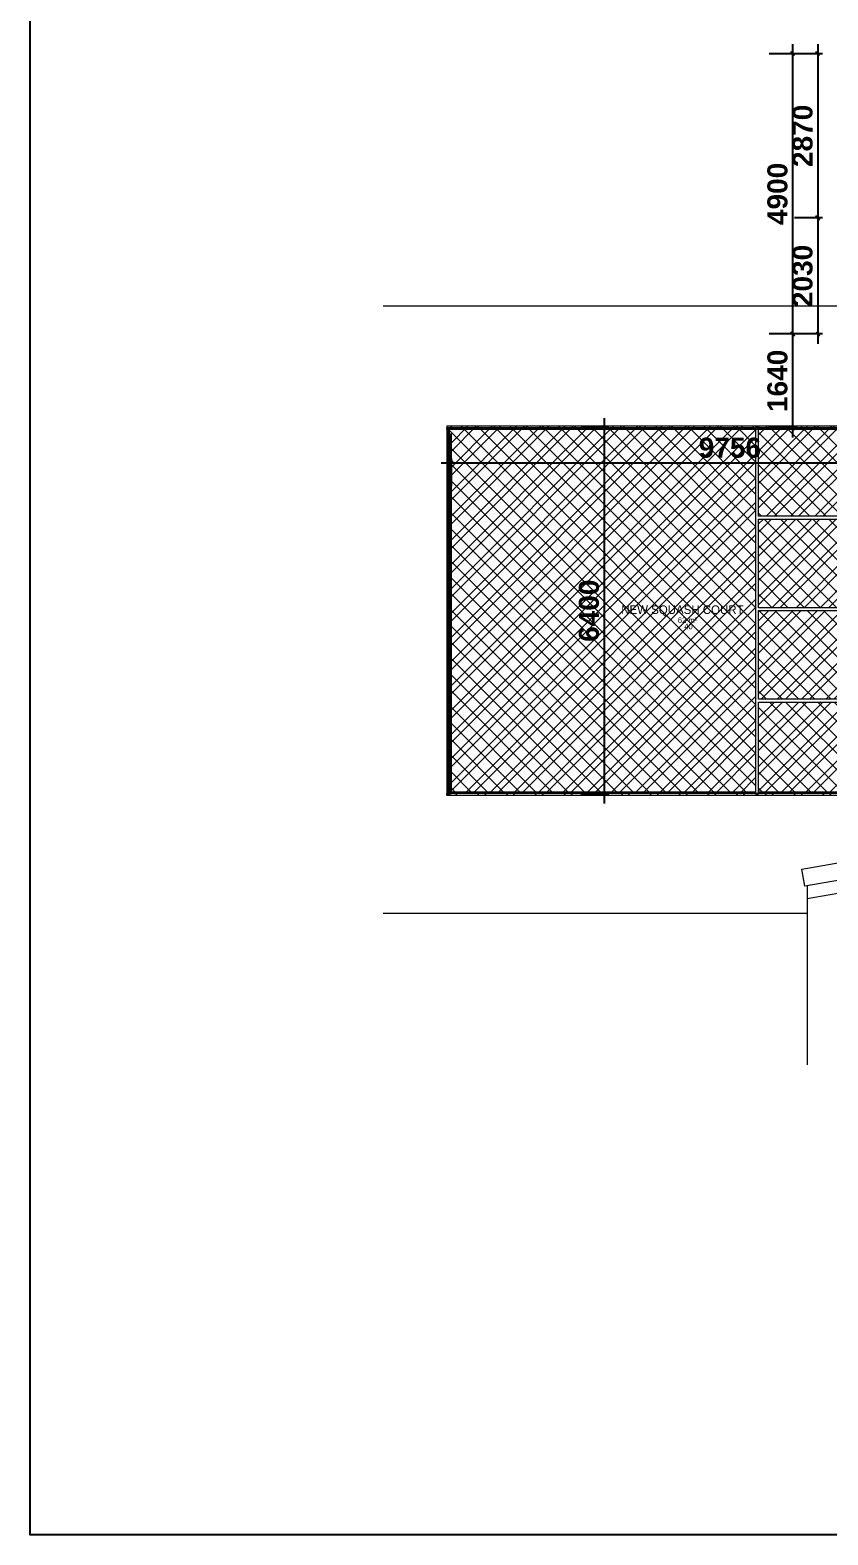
# Model space of a CAD drawing. Header units: inches. Extents: x 22 to 382261, y 22 to 371281.
# Drawn here: x 83902 to 97856, y 193718 to 220037 of the extents above; entities that cross this region are included whole.
import ezdxf

# ---------------------------------------------------------------- set-up
doc = ezdxf.new("R2010")
doc.units = ezdxf.units.IN
doc.header["$MEASUREMENT"] = 0
for name, color, linetype, lineweight in [('A-ANNO-DIMS', 211, 'Continuous', 9), ('A-AREA', 32, 'Continuous', 9), ('A-AREA-IDEN', 2, 'Continuous', 9), ('A-FLOR', 192, 'Continuous', 9), ('A-FLOR-PATT', 8, 'Continuous', 9), ('A-GLAZ-CURT', 52, 'Continuous', 9), ('Q-CASE', 31, 'Continuous', 9)]:
    doc.layers.add(name, color=color, linetype=linetype, lineweight=lineweight)
doc.styles.add('Arial_B', font='arialbd.ttf', dxfattribs={"height": 350.793651})
doc.styles.add('Century Gothic', font='GOTHIC.TTF', dxfattribs={"height": 255})
doc.styles.add('Gill Sans MT', font='GIL_____.TTF', dxfattribs={"height": 262.5})
doc.dimstyles.new('2', dxfattribs={"dimscale": 304.8, "dimtxt": 346.888196, "dimasz": 0.221354, "dimexe": 1.338583, "dimexo": 0.0625, "dimgap": 0.278871, "dimtad": 1, "dimdec": 0, "dimzin": 0, "dimdsep": 46, "dimtxsty": 'Arial_B', "dimblk1": 'OBLIQUE', "dimblk2": 'OBLIQUE', "dimsah": 1, "dimcen": 0.09, "dimdle": 0.557743, "dimazin": 0, "dimtfac": 1, "dimtdec": 4, "dimtix": 1, "dimtmove": 0, "dimatfit": 3, "dimfxl": 0.557743, "dimfxlon": 1, "dimtvp": 1, "dimtolj": 1, "dimtzin": 0, "dimarcsym": 2})

# ---------------------------------------------------------------- blocks, each defined once
blk = doc.blocks.new('Casework 4 - Casework 4-487880-01-GROUND FLOOR DIM- PART A')
at = {"layer": 'Q-CASE'}
for p, q in [((-20232, -3653), (-20034, -3653)), ((-31011, -7260), (-21706, -5618)), ((-21637, -5915), (-30958, -7560)), ((-30958, -7560), (-31011, -7260))]:
    blk.add_line(p, q, dxfattribs=at)
for radius, start, end in [(2046, 286.2519, 360), (2351, 285.833, 356.8875)]:
    blk.add_arc((-22279, -3653), radius, start, end, dxfattribs=at)
blk = doc.blocks.new('Casework 25 - Casework 8-692442-01-GROUND FLOOR DIM- PART A')
at = {"layer": 'Q-CASE'}
for p, q in [((2883, 5023), (2881, 5023)), ((2881, -1272), (2881, 5023)), ((2883, 5023), (2883, -1272)), ((8261, 5138), (8211, 5138)), ((8211, 5138), (8211, 5128)), ((8211, 5128), (8211, 5103)), ((8211, 5103), (8211, -1272)), ((8261, 5128), (8261, 5138)), ((8261, 5103), (8261, 5128)), ((8261, 3581), (8261, 5103)), ((9911, 3581), (8261, 3581)), ((8261, 1981), (8261, 3531)), ((8261, 3531), (9861, 3531)), ((9861, 3531), (9861, 1981)), ((9911, 1981), (9911, 3581)), ((9861, 1981), (8261, 1981)), ((8261, 381), (8261, 1931)), ((8261, 1931), (9861, 1931)), ((9861, 1931), (9861, 381)), ((12542, 1981), (9911, 1981)), ((9911, 381), (9911, 1931)), ((9911, 1931), (12542, 1931)), ((12542, 1931), (12542, 1981)), ((9861, 381), (8261, 381)), ((8261, -1272), (8261, 331)), ((8261, 331), (9911, 331)), ((9911, 331), (9911, 381)), ((2881, -1277), (2881, -1272)), ((2883, -1277), (2881, -1277)), ((2883, -1272), (2883, -1277)), ((8211, -1272), (8211, -1277)), ((8211, -1277), (8261, -1277)), ((8261, -1277), (8261, -1272))]:
    blk.add_line(p, q, dxfattribs=at)
blk = doc.blocks.new('System Panel - Glazed-655803-01-GROUND FLOOR DIM- PART A')
at = {"layer": 'A-GLAZ-CURT'}
h = blk.add_hatch(dxfattribs=at)
h.set_pattern_fill('FP_12', color=256, style=0, pattern_type=2)
h.set_pattern_definition([(135, (-2778.8, 37151.2), (-251.4472, -251.4472), []), (135, (-3159.8, 37151.2), (-251.4472, -251.4472), [])])
h.paths.add_polyline_path([(3187.5, -24.5), (-3187.5, -24.5), (-3187.5, -49.5), (3187.5, -49.5)])
at = {"layer": 'A-GLAZ-CURT', "lineweight": 18}
for p, q in [((3187.5, -24.5), (-3187.5, -24.5)), ((-3187.5, -24.5), (-3187.5, -49.5)), ((-3187.5, -49.5), (3187.5, -49.5)), ((3187.5, -49.5), (3187.5, -24.5))]:
    blk.add_line(p, q, dxfattribs=at)
at = {"layer": 'A-GLAZ-CURT'}
for p, q in [((-3187.5, -49.5), (-3187.5, -24.5)), ((3163, -24.5), (-3187.5, -24.5)), ((-3187.5, -49.5), (3163, -49.5)), ((3187.5, -24.5), (3163, -24.5)), ((3163, -49.5), (3187.5, -49.5)), ((3187.5, -24.5), (3187.5, -49.5))]:
    blk.add_line(p, q, dxfattribs=at)
blk = doc.blocks.new('System Panel - Glazed-836453-01-GROUND FLOOR DIM- PART A')
at = {"layer": 'A-GLAZ-CURT'}
h = blk.add_hatch(dxfattribs=at)
h.set_pattern_fill('FP_13', color=256, style=0, pattern_type=2)
h.set_pattern_definition([(225, (-32303.7, -5917.3), (251.4472, -251.4472), []), (225, (-32303.7, -6298.3), (251.4472, -251.4472), [])])
h.paths.add_polyline_path([(-4920, 49.5), (-4920, 24.5), (4920, 24.5), (4920, 49.5), (-4121.533824, 49.5)])
at = {"layer": 'A-GLAZ-CURT', "lineweight": 18}
for p, q in [((4920, 49.5), (-4920, 49.5)), ((-4920, 49.5), (-4920, 24.5)), ((-4920, 24.5), (4920, 24.5)), ((4920, 24.5), (4920, 49.5))]:
    blk.add_line(p, q, dxfattribs=at)
at = {"layer": 'A-GLAZ-CURT'}
for p, q in [((-4920, 24.5), (-4920, 49.5)), ((4920, 49.5), (-4920, 49.5)), ((-4920, 24.5), (-4916.5, 24.5)), ((-4916.5, 24.5), (-4904.5, 24.5)), ((-4904.5, 24.5), (-532.5, 24.5)), ((-482.655521, 24.5), (4845.5, 24.5)), ((4847.5, 24.5), (4872, 24.5)), ((4872, 24.5), (4897, 24.5)), ((4897, 24.5), (4920, 24.5)), ((4920, 49.5), (4920, 24.5))]:
    blk.add_line(p, q, dxfattribs=at)
blk = doc.blocks.new('System Panel - Glazed-836405-01-GROUND FLOOR DIM- PART A')
at = {"layer": 'A-GLAZ-CURT'}
h = blk.add_hatch(dxfattribs=at)
h.set_pattern_fill('FP_14', color=256, style=0, pattern_type=2)
h.set_pattern_definition([(225, (-32308.45, 482.7), (251.4472, -251.4472), []), (225, (-32308.45, 101.7), (251.4472, -251.4472), [])])
h.paths.add_polyline_path([(-4915, 49), (-4915, 24), (4915, 24), (4915, 49), (-4126, 49)])
at = {"layer": 'A-GLAZ-CURT', "lineweight": 18}
for p, q in [((4915, 49), (-4915, 49)), ((-4915, 49), (-4915, 24)), ((-4915, 24), (4915, 24)), ((4915, 24), (4915, 49))]:
    blk.add_line(p, q, dxfattribs=at)
at = {"layer": 'A-GLAZ-CURT'}
for p, q in [((-537, 49), (-4909, 49)), ((-4909, 24), (-537, 24)), ((-488, 24), (4915, 24)), ((4915, 49), (-487, 49)), ((4915, 49), (4915, 24))]:
    blk.add_line(p, q, dxfattribs=at)
blk = doc.blocks.new('_Oblique')
at = {"color": 0, "linetype": 'ByBlock', "lineweight": -2}
blk.add_line((-0.5, -0.5), (0.5, 0.5), dxfattribs=at)
blk = doc.blocks.new('*D4417')
at = {"layer": 'A-ANNO-DIMS', "color": 0, "lineweight": -2, "transparency": 16777216}
for p, q in [((97678, 219792), (97678, 216582)), ((97759, 219622), (97270, 219622)), ((97759, 216752), (97270, 216752))]:
    blk.add_line(p, q, dxfattribs=at)
at = {"layer": 'Defpoints', "color": 0, "transparency": 16777216}
for p in [(97778, 219622), (97678, 216752), (97778, 216752)]:
    blk.add_point(p, dxfattribs=at)
at = {"layer": 'A-ANNO-DIMS', "color": 0, "lineweight": -2, "transparency": 16777216, "xscale": 67.46874999999999, "yscale": 67.46874999999999, "zscale": 67.46874999999999}
for p, rotation in [((97678, 219622), 90), ((97678, 216752), 270)]:
    blk.add_blockref('_Oblique', p, dxfattribs=dict(at, rotation=rotation))
at = {"layer": 'A-ANNO-DIMS', "color": 0, "transparency": 16777216, "insert": (97414, 218187), "char_height": 350.8, "width": 746.25, "attachment_point": 5, "rotation": 90, "style": 'Arial_B'}
blk.add_mtext('\\A1;2870', dxfattribs=at)
blk = doc.blocks.new('*D4418')
at = {"layer": 'A-ANNO-DIMS', "color": 0, "lineweight": -2, "transparency": 16777216}
for p, q in [((97678, 216922), (97678, 214552)), ((97759, 216752), (97270, 216752)), ((97759, 214722), (97270, 214722))]:
    blk.add_line(p, q, dxfattribs=at)
at = {"layer": 'Defpoints', "color": 0, "transparency": 16777216}
for p in [(97778, 216752), (97678, 214722), (97778, 214722)]:
    blk.add_point(p, dxfattribs=at)
at = {"layer": 'A-ANNO-DIMS', "color": 0, "lineweight": -2, "transparency": 16777216, "xscale": 67.46874999999999, "yscale": 67.46874999999999, "zscale": 67.46874999999999}
for p, rotation in [((97678, 216752), 90), ((97678, 214722), 270)]:
    blk.add_blockref('_Oblique', p, dxfattribs=dict(at, rotation=rotation))
at = {"layer": 'A-ANNO-DIMS', "color": 0, "transparency": 16777216, "insert": (97414, 215737), "char_height": 350.8, "width": 746.25, "attachment_point": 5, "rotation": 90, "style": 'Arial_B'}
blk.add_mtext('\\A1;2030', dxfattribs=at)
blk = doc.blocks.new('*D4419')
at = {"layer": 'A-ANNO-DIMS', "color": 0, "lineweight": -2, "transparency": 16777216}
for p, q in [((97239, 219792), (97239, 214552)), ((97320, 219622), (96831, 219622)), ((97320, 214722), (96831, 214722))]:
    blk.add_line(p, q, dxfattribs=at)
at = {"layer": 'Defpoints', "color": 0, "transparency": 16777216}
for p in [(97339, 219622), (97239, 214722), (97339, 214722)]:
    blk.add_point(p, dxfattribs=at)
at = {"layer": 'A-ANNO-DIMS', "color": 0, "lineweight": -2, "transparency": 16777216, "xscale": 67.46874999999999, "yscale": 67.46874999999999, "zscale": 67.46874999999999}
for p, rotation in [((97239, 219622), 90), ((97239, 214722), 270)]:
    blk.add_blockref('_Oblique', p, dxfattribs=dict(at, rotation=rotation))
at = {"layer": 'A-ANNO-DIMS', "color": 0, "transparency": 16777216, "insert": (96975, 217172), "char_height": 350.8, "width": 746.25, "attachment_point": 5, "rotation": 90, "style": 'Arial_B'}
blk.add_mtext('\\A1;4900', dxfattribs=at)
blk = doc.blocks.new('*D4420')
at = {"layer": 'A-ANNO-DIMS', "color": 0, "lineweight": -2, "transparency": 16777216}
for p, q in [((97239, 214892), (97239, 212912)), ((97320, 214722), (96831, 214722)), ((97320, 213082), (96831, 213082))]:
    blk.add_line(p, q, dxfattribs=at)
at = {"layer": 'Defpoints', "color": 0, "transparency": 16777216}
for p in [(97339, 214722), (97239, 213082), (97339, 213082)]:
    blk.add_point(p, dxfattribs=at)
at = {"layer": 'A-ANNO-DIMS', "color": 0, "lineweight": -2, "transparency": 16777216, "xscale": 67.46874999999999, "yscale": 67.46874999999999, "zscale": 67.46874999999999}
for p, rotation in [((97239, 214722), 90), ((97239, 213082), 270)]:
    blk.add_blockref('_Oblique', p, dxfattribs=dict(at, rotation=rotation))
at = {"layer": 'A-ANNO-DIMS', "color": 0, "transparency": 16777216, "insert": (96975, 213902), "char_height": 350.8, "width": 746.25, "attachment_point": 5, "rotation": 90, "style": 'Arial_B'}
blk.add_mtext('\\A1;1640', dxfattribs=at)
blk = doc.blocks.new('*D4421')
at = {"layer": 'A-ANNO-DIMS', "color": 0, "lineweight": -2, "transparency": 16777216}
for p, q in [((91094, 212466), (101190, 212466)), ((91264, 212547), (91264, 212058)), ((101020, 212547), (101020, 212058))]:
    blk.add_line(p, q, dxfattribs=at)
at = {"layer": 'Defpoints', "color": 0, "transparency": 16777216}
for p in [(91264, 212566), (101020, 212566), (101020, 212466)]:
    blk.add_point(p, dxfattribs=at)
at = {"layer": 'A-ANNO-DIMS', "color": 0, "lineweight": -2, "transparency": 16777216, "xscale": 67.46874999999999, "yscale": 67.46874999999999, "zscale": 67.46874999999999, "rotation": 180}
blk.add_blockref('_Oblique', (91264, 212466), dxfattribs=at)
at = {"layer": 'A-ANNO-DIMS', "color": 0, "lineweight": -2, "transparency": 16777216, "xscale": 67.46874999999999, "yscale": 67.46874999999999, "zscale": 67.46874999999999}
blk.add_blockref('_Oblique', (101020, 212466), dxfattribs=at)
at = {"layer": 'A-ANNO-DIMS', "color": 0, "transparency": 16777216, "insert": (96142, 212731), "char_height": 350.8, "width": 746.25, "attachment_point": 5, "style": 'Arial_B'}
blk.add_mtext('\\A1;9756', dxfattribs=at)
blk = doc.blocks.new('*D4422')
at = {"layer": 'A-ANNO-DIMS', "color": 0, "lineweight": -2, "transparency": 16777216}
for p, q in [((93942, 213252), (93942, 206512)), ((94023, 213082), (93534, 213082)), ((94023, 206682), (93534, 206682))]:
    blk.add_line(p, q, dxfattribs=at)
at = {"layer": 'Defpoints', "color": 0, "transparency": 16777216}
for p in [(94042, 213082), (93942, 206682), (94042, 206682)]:
    blk.add_point(p, dxfattribs=at)
at = {"layer": 'A-ANNO-DIMS', "color": 0, "lineweight": -2, "transparency": 16777216, "xscale": 67.46874999999999, "yscale": 67.46874999999999, "zscale": 67.46874999999999}
for p, rotation in [((93942, 213082), 90), ((93942, 206682), 270)]:
    blk.add_blockref('_Oblique', p, dxfattribs=dict(at, rotation=rotation))
at = {"layer": 'A-ANNO-DIMS', "color": 0, "transparency": 16777216, "insert": (93678, 209882), "char_height": 350.8, "width": 746.25, "attachment_point": 5, "rotation": 90, "style": 'Arial_B'}
blk.add_mtext('\\A1;6400', dxfattribs=at)

msp = doc.modelspace()

# ---------------------------------------------------------------- hatches: boundary and pattern name
at = {"layer": 'A-FLOR-PATT'}
h = msp.add_hatch(dxfattribs=at)
h.set_pattern_fill('FP_15', color=256, style=0, pattern_type=2)
h.set_pattern_definition([(45, (128413.5, 212624.16), (-212.132, 212.132), []), (45, (128554.9, 212624.16), (-212.132, 212.132), []), (135, (128413.49, 212624.16), (-141.4214, -141.4214), [])])
h.paths.add_polyline_path([(91189.8, 206692.4), (91262.3, 206692.4), (91262.3, 212977.4), (91264.3, 212977.4), (91264.3, 206692.4), (96592.3, 206692.4), (96592.3, 213092.4), (96642.3, 213092.4), (96642.3, 211534.9), (98292.3, 211534.9), (98292.3, 209934.9), (100922.6, 209934.9), (100922.6, 209884.9), (98292.3, 209884.9), (98292.3, 208284.9), (96642.3, 208284.9), (96642.3, 206692.4), (101014.3, 206692.4), (101014.3, 209419.4), (101026.3, 209419.4), (101026.3, 209424.4), (101014.3, 209424.4), (101014.3, 210340.4), (101026.3, 210340.4), (101026.3, 210345.4), (101014.3, 210345.4), (101014.3, 213082.4), (101026.3, 213082.4), (101026.3, 211838.4), (101029.3, 211838.4), (101029.3, 211867.4), (101383.3, 211868.4), (101383.3, 213106.9), (91189.8, 213106.9), (91189.8, 212178.3)])
h.paths.add_polyline_path([(101026.3, 206692.4), (101383.3, 206692.4), (101383.3, 207897.4), (101029.3, 207897.4), (101029.3, 207926.4), (101026.3, 207926.4), (101026.3, 206746.9)])
h.paths.add_polyline_path([(101106.3, 208005.4), (101326.8, 208006), (101329.1, 208009.1), (101329.1, 208015.6), (101326.8, 208018.7), (101324.3, 208019.4), (101326.3, 208018.4), (101325.6, 208006.4), (101106.3, 208006.4)])
h.paths.add_polyline_path([(101029.3, 208098.4), (101029.3, 208127.4), (101383.3, 208128.4), (101383.3, 209217.4), (101029.3, 209218.2), (101029.3, 209318.4), (101026.3, 209318.4), (101026.3, 208098.4)])
h.paths.add_polyline_path([(96847.3, 208334.9), (98242.3, 208335.1), (98242.3, 209884.9), (96642.3, 209884.9), (96642.3, 208334.9), (96667.6, 208334.9)])
h.paths.add_polyline_path([(101183.1, 209325.4), (101326.8, 209326), (101329.1, 209329.1), (101329.1, 209335.6), (101326.8, 209338.7), (101324.3, 209339.4), (101326.3, 209338.4), (101325.6, 209326.4), (101106.3, 209325.4)])
h.paths.add_polyline_path([(101026.3, 209438.4), (101029.3, 209438.4), (101029.3, 209446.7), (101026.3, 209446.7)])
h.paths.add_polyline_path([(101077.3, 209447.4), (101383.3, 209448.4), (101383.3, 210317.4), (101064.3, 210317.4), (101064.3, 210315.9), (101034.3, 210315.9), (101034.3, 210255.9), (101026.3, 210255.9), (101026.3, 209616.4), (101036.3, 209616.4), (101036.3, 209547.4), (101046.3, 209547.4), (101045.5, 209517.9), (101046.3, 209517.4), (101046.3, 209496.4), (101056.3, 209496.4), (101056.3, 209476.4), (101046.3, 209476.4), (101046.3, 209457.4), (101046.3, 209456.8), (101046.3, 209447.4)])
h.paths.add_polyline_path([(98242.3, 209934.9), (98242.3, 211484.9), (96642.3, 211484.9), (96642.3, 209934.9), (96847.3, 209934.9)])
h.paths.add_polyline_path([(101288.8, 210425.4), (101326.8, 210426), (101329.1, 210429.1), (101329.1, 210435.6), (101326.8, 210438.7), (101324.3, 210439.4), (101326.3, 210438.4), (101325.6, 210426.4), (101183.1, 210425.4)])
h.paths.add_polyline_path([(101029.3, 210446.9), (101029.3, 210547.4), (101383.3, 210548.4), (101383.3, 211637.4), (101029.3, 211637.4), (101029.3, 211666.4), (101026.3, 211666.4), (101026.3, 210446.9)])
h.paths.add_polyline_path([(101288.8, 211745.4), (101326.8, 211746), (101329.1, 211749.1), (101329.1, 211755.6), (101326.8, 211758.7), (101324.3, 211759.4), (101326.3, 211758.4), (101325.6, 211746.4), (101276.3, 211745.4)])

# ---------------------------------------------------------------- linework, layer by layer
msp.add_lwpolyline([(83901.5, 275970.3), (172956.7, 275970.3), (172956.7, 193718.4), (83901.5, 193718.4)], close=True)
at = {"layer": 'A-AREA'}
for p, q in [((91214.8, 213082.4), (96592.6, 213082.4)), ((91214.8, 213057.4), (91214.8, 213082.4)), ((91214.8, 213082.4), (96592.6, 213082.4)), ((91214.8, 213057.4), (91214.8, 213082.4)), ((91214.8, 213032.9), (91214.8, 213057.4)), ((91214.8, 213032.9), (91214.8, 213057.4)), ((91214.8, 206682.4), (91214.8, 213032.9)), ((91214.8, 206706.9), (91214.8, 213032.9)), ((96642.3, 213082.4), (101014.3, 213082.4)), ((96642.3, 213082.4), (100997.3, 213082.4)), ((91237.8, 206706.9), (91214.8, 206706.9)), ((91237.8, 206682.4), (91214.8, 206682.4)), ((91262.3, 206706.9), (91237.8, 206706.9)), ((91262.3, 206682.4), (91237.8, 206682.4)), ((96592.3, 206706.9), (91264.3, 206706.9)), ((96592.4, 206682.4), (91264.3, 206682.4)), ((100997.3, 206706.9), (96642.3, 206706.9)), ((101014.3, 206682.4), (96642.3, 206682.4))]:
    msp.add_line(p, q, dxfattribs=at)
at = {"layer": 'A-FLOR'}
for p, q in [((101184.7, 215206.9), (90079.3, 215206.9)), ((101383.3, 213106.9), (91189.8, 213106.9)), ((91189.8, 213106.9), (91189.8, 206692.4)), ((91189.8, 206692.4), (91262.3, 206692.4)), ((91264.3, 206692.4), (96592.3, 206692.4)), ((96642.3, 206692.4), (101014.3, 206692.4)), ((106826.2, 206490.3), (97494.3, 204843.7)), ((97494.3, 205071.1), (97494.3, 201937.8)), ((90079.3, 204592.4), (97494.3, 204592.4))]:
    msp.add_line(p, q, dxfattribs=at)

# ---------------------------------------------------------------- block references
at = {"layer": 'A-GLAZ-CURT'}
for name, p, rotation in [('System Panel - Glazed-836405-01-GROUND FLOOR DIM- PART A', (96105, 213106.9), 180), ('System Panel - Glazed-655803-01-GROUND FLOOR DIM- PART A', (91262.3, 209845.4), 269.9999999999999), ('System Panel - Glazed-836453-01-GROUND FLOOR DIM- PART A', (96109.8, 206706.9), 180)]:
    msp.add_blockref(name, p, dxfattribs=dict(at, rotation=rotation))
at = {"layer": 'Q-CASE'}
for name, p in [('Casework 25 - Casework 8-692442-01-GROUND FLOOR DIM- PART A', (88381.1, 207954.2)), ('Casework 4 - Casework 4-487880-01-GROUND FLOOR DIM- PART A', (128413.5, 212624.2))]:
    msp.add_blockref(name, p, dxfattribs=at)

# ---------------------------------------------------------------- texts
at = {"layer": 'A-AREA-IDEN', "attachment_point": 1}
for s, insert, char_height, width, style in [('NEW SQUASH COURT', (94241.5, 209974.9), 150, 2862.024, 'Gill Sans MT'), ('62 m²', (95230.5, 209765.8), 100, 464.979, 'Century Gothic'), ('40', (95343, 209656.4), 100, 192.405, 'Century Gothic')]:
    msp.add_mtext(s, dxfattribs=dict(at, insert=insert, char_height=char_height, width=width, style=style))

# ---------------------------------------------------------------- dimensions: what is measured, and where the dimension line sits
at = {"layer": 'A-ANNO-DIMS'}
for base, p1, p2, override, picture, middle in [((97239.4, 214722.4), (97339.4, 219622.4), (97339.4, 214722.4), {"dimpost": '<>', "dimfxl": 4900}, '*D4419', (96975.1, 217172.4)), ((97678, 216752.4), (97778, 219622.4), (97778, 216752.4), {"dimpost": '<>', "dimfxl": 2870}, '*D4417', (97413.7, 218187.4)), ((97678, 214722.4), (97778, 216752.4), (97778, 214722.4), {"dimpost": '<>', "dimfxl": 2030}, '*D4418', (97413.9, 215737.4)), ((97239.4, 213082.4), (97339.4, 214722.4), (97339.4, 213082.4), {"dimpost": '<>', "dimfxl": 1640}, '*D4420', (96975.2, 213902.4)), ((93941.6, 206682.4), (94041.6, 213082.4), (94041.6, 206682.4), {"dimpost": '<>', "dimfxl": 6400}, '*D4422', (93677.5, 209882.4))]:
    dim = msp.add_linear_dim(base=base, p1=p1, p2=p2, angle=90, dimstyle='2', override=override, dxfattribs=at)
    dim.commit()
    dim.dimension.update_dxf_attribs({"geometry": picture, "text_midpoint": middle})
dim = msp.add_linear_dim(base=(101020.3, 212466.3), p1=(91264.3, 212566.3), p2=(101020.3, 212566.3), dimstyle='2', override={"dimpost": '<>', "dimfxl": 9756}, dxfattribs=at)
dim.commit()
dim.dimension.update_dxf_attribs({"geometry": '*D4421', "text_midpoint": (96142.3, 212730.6)})

doc.saveas('drawing.dxf')
